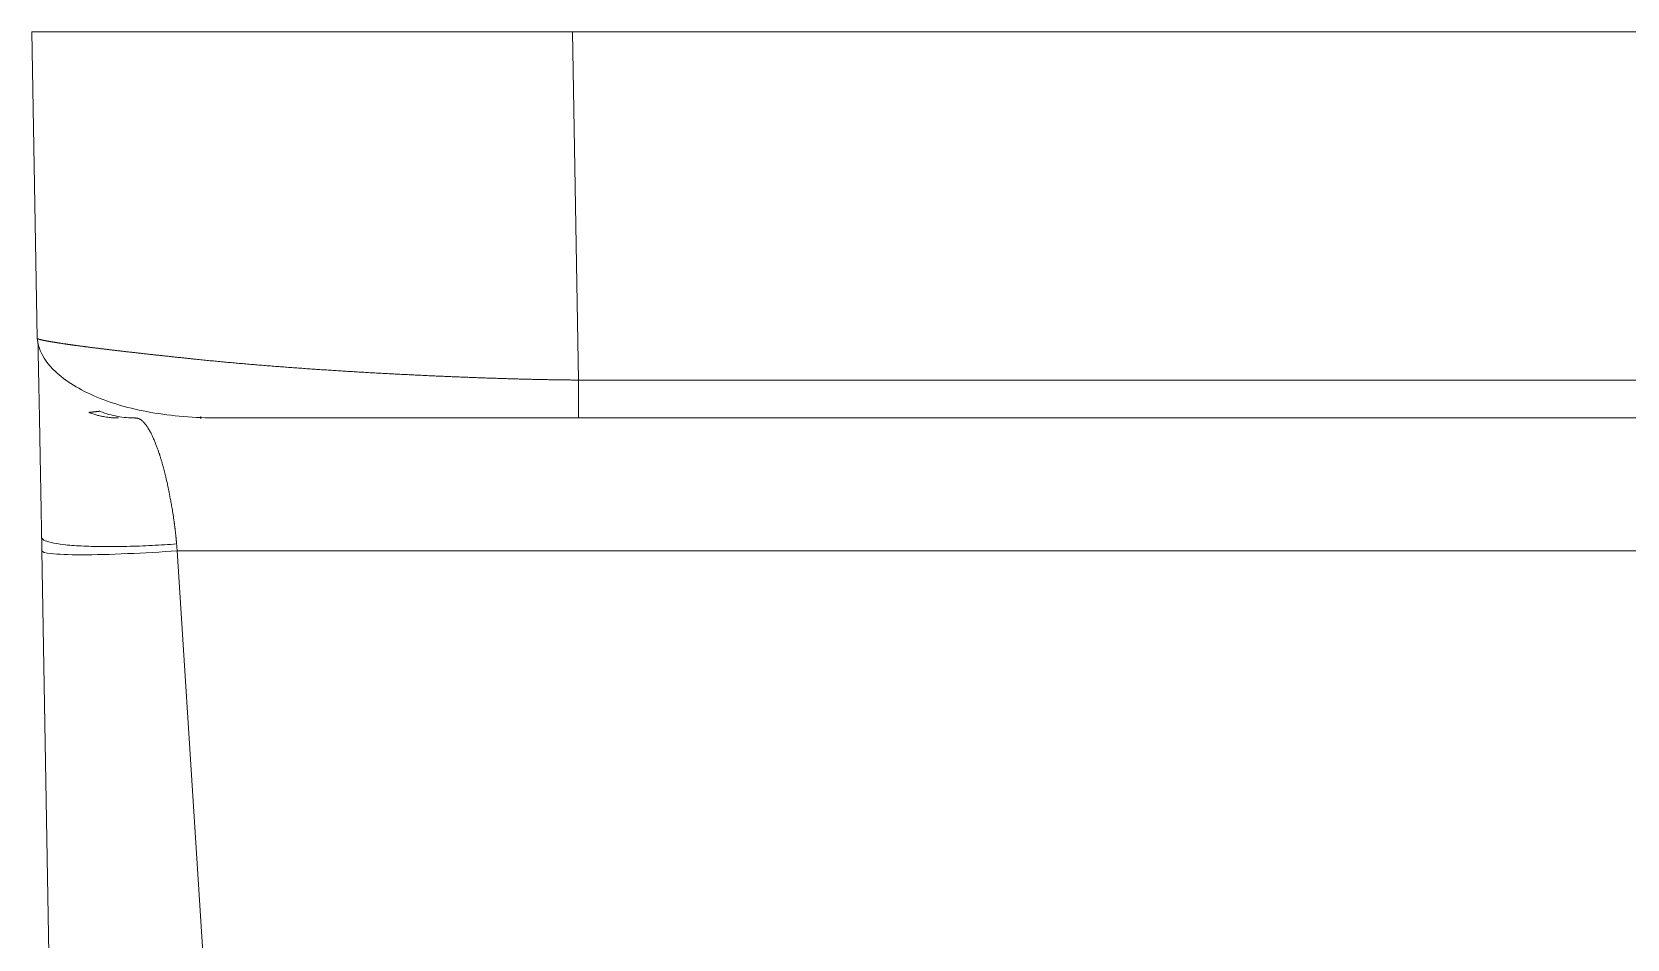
# Model space of a CAD drawing. Header units: millimetres. Extents: x 2433 to 4809, y -10272 to -6912.
# Drawn here: x 2936.71 to 2978.02, y -7202.64 to -7179.14 of the extents above; entities that cross this region are included whole.
import ezdxf

# ---------------------------------------------------------------- set-up
doc = ezdxf.new("R2010")
doc.units = ezdxf.units.MM

msp = doc.modelspace()

# ---------------------------------------------------------------- linework, layer by layer
at = {"linetype": 'Continuous', "lineweight": 18, "extrusion": (-1.22465e-16, -1, 0)}
for p, q in [((2950.71, -7179.142), (2936.713, -7179.142)), ((2936.85, -7187.079), (2936.713, -7179.142)), ((3168.006, -7179.142), (2950.71, -7179.142)), ((2941.083, -7189.104), (2941.084, -7189.164)), ((2941.354, -7189.143), (2941.354, -7189.126)), ((3185.573, -7189.142), (2950.867, -7189.142)), ((2936.971, -7192.581), (2938.991, -7308.434))]:
    msp.add_line(p, q, dxfattribs=at)
at = {"linetype": 'Continuous', "lineweight": 13, "extrusion": (-1.22465e-16, -1, 0)}
for p, q in [((2950.867, -7188.16), (2950.71, -7179.142)), ((3185.535, -7188.16), (2950.867, -7188.16)), ((2940.475, -7192.581), (2947.992, -7309.664)), ((3185.721, -7192.581), (2940.475, -7192.581))]:
    msp.add_line(p, q, dxfattribs=at)
at = {"linetype": 'Continuous', "lineweight": 18}
for points, degree, knots in [([(2936.85, -7187.079), (2936.881, -7187.369), (2937.149, -7187.898), (2938.231, -7188.603), (2939.723, -7189.041), (2940.916, -7189.138), (2941.558, -7189.142)], 3, [0, 0, 0, 0, 0.25676, 0.51098, 0.759841, 1, 1, 1, 1]), ([(2936.85, -7187.079), (2936.85, -7187.079), (2936.85, -7187.08), (2936.85, -7187.081), (2936.851, -7187.082), (2936.852, -7187.083), (2936.853, -7187.084), (2936.854, -7187.085), (2936.856, -7187.086), (2936.858, -7187.087), (2936.86, -7187.089), (2936.862, -7187.09), (2936.865, -7187.091), (2936.868, -7187.092), (2936.871, -7187.094), (2936.875, -7187.095), (2936.879, -7187.097), (2936.883, -7187.098), (2936.887, -7187.099), (2936.892, -7187.101), (2936.897, -7187.103), (2936.902, -7187.104), (2936.908, -7187.106), (2936.914, -7187.107), (2936.92, -7187.109), (2936.926, -7187.111), (2936.933, -7187.112), (2936.94, -7187.114), (2936.947, -7187.116), (2936.955, -7187.118), (2936.963, -7187.12), (2936.971, -7187.122), (2936.98, -7187.123), (2936.988, -7187.125), (2936.998, -7187.127), (2937.007, -7187.129), (2937.017, -7187.131), (2937.027, -7187.134), (2937.037, -7187.136), (2937.048, -7187.138), (2937.059, -7187.14), (2937.07, -7187.142), (2937.082, -7187.144), (2937.094, -7187.147), (2937.106, -7187.149), (2937.118, -7187.151), (2937.131, -7187.154), (2937.144, -7187.156), (2937.158, -7187.158), (2937.172, -7187.161), (2937.186, -7187.163), (2937.2, -7187.166), (2937.215, -7187.168), (2937.23, -7187.171), (2937.246, -7187.173), (2937.261, -7187.176), (2937.277, -7187.179), (2937.294, -7187.181), (2937.311, -7187.184), (2937.328, -7187.187), (2937.345, -7187.19), (2937.363, -7187.192), (2937.381, -7187.195), (2937.399, -7187.198), (2937.418, -7187.201), (2937.437, -7187.204), (2937.456, -7187.207), (2937.476, -7187.21), (2937.496, -7187.213), (2937.516, -7187.216), (2937.537, -7187.219), (2937.558, -7187.222), (2937.579, -7187.225), (2937.601, -7187.228), (2937.623, -7187.232), (2937.646, -7187.235), (2937.668, -7187.238), (2937.692, -7187.241), (2937.715, -7187.245), (2937.739, -7187.248), (2937.763, -7187.251), (2937.787, -7187.255), (2937.812, -7187.258), (2937.837, -7187.262), (2937.863, -7187.265), (2937.889, -7187.269), (2937.915, -7187.272), (2937.942, -7187.276), (2937.969, -7187.279), (2937.996, -7187.283), (2938.023, -7187.286), (2938.051, -7187.29), (2938.08, -7187.294), (2938.108, -7187.298), (2938.137, -7187.301), (2938.167, -7187.305), (2938.197, -7187.309), (2938.227, -7187.313), (2938.257, -7187.317), (2938.288, -7187.321), (2938.319, -7187.325), (2938.351, -7187.328), (2938.383, -7187.332), (2938.415, -7187.336), (2938.447, -7187.34), (2938.48, -7187.345), (2938.514, -7187.349), (2938.547, -7187.353), (2938.581, -7187.357), (2938.616, -7187.361), (2938.651, -7187.365), (2938.686, -7187.37), (2938.721, -7187.374), (2938.757, -7187.378), (2938.793, -7187.382), (2938.83, -7187.387), (2938.867, -7187.391), (2938.904, -7187.396), (2938.942, -7187.4), (2938.98, -7187.404), (2939.018, -7187.409), (2939.057, -7187.413), (2939.096, -7187.418), (2939.136, -7187.422), (2939.176, -7187.427), (2939.216, -7187.432), (2939.256, -7187.436), (2939.297, -7187.441), (2939.339, -7187.446), (2939.38, -7187.45), (2939.422, -7187.455), (2939.465, -7187.46), (2939.508, -7187.465), (2939.551, -7187.47), (2939.594, -7187.474), (2939.638, -7187.479), (2939.682, -7187.484), (2939.727, -7187.489), (2939.772, -7187.494), (2939.817, -7187.499), (2939.863, -7187.504), (2939.909, -7187.509), (2939.955, -7187.514), (2940.002, -7187.519), (2940.049, -7187.524), (2940.097, -7187.529), (2940.145, -7187.535), (2940.193, -7187.54), (2940.242, -7187.545), (2940.291, -7187.55), (2940.34, -7187.556), (2940.39, -7187.561), (2940.44, -7187.566), (2940.49, -7187.572), (2940.541, -7187.577), (2940.592, -7187.582), (2940.644, -7187.588), (2940.696, -7187.593), (2940.748, -7187.599), (2940.801, -7187.604), (2940.854, -7187.61), (2940.907, -7187.615), (2940.996, -7187.625), (2941.123, -7187.637), (2941.287, -7187.654), (2941.453, -7187.67), (2941.619, -7187.686), (2941.787, -7187.701), (2941.955, -7187.716), (2942.124, -7187.731), (2942.293, -7187.746), (2942.463, -7187.76), (2942.633, -7187.774), (2942.804, -7187.788), (2942.975, -7187.802), (2943.146, -7187.815), (2943.317, -7187.828), (2943.488, -7187.84), (2943.659, -7187.853), (2943.829, -7187.865), (2944, -7187.876), (2944.17, -7187.888), (2944.34, -7187.899), (2944.509, -7187.91), (2944.678, -7187.921), (2944.846, -7187.931), (2945.013, -7187.942), (2945.18, -7187.952), (2945.346, -7187.961), (2945.511, -7187.971), (2945.675, -7187.98), (2945.838, -7187.989), (2946.001, -7187.998), (2946.162, -7188.006), (2946.322, -7188.014), (2946.481, -7188.022), (2946.638, -7188.03), (2946.795, -7188.037), (2946.95, -7188.045), (2947.104, -7188.052), (2947.256, -7188.058), (2947.408, -7188.065), (2947.557, -7188.071), (2947.706, -7188.077), (2947.852, -7188.083), (2947.997, -7188.089), (2948.141, -7188.094), (2948.283, -7188.1), (2948.424, -7188.105), (2948.563, -7188.109), (2948.7, -7188.114), (2948.835, -7188.118), (2948.969, -7188.122), (2949.101, -7188.126), (2949.232, -7188.13), (2949.36, -7188.133), (2949.487, -7188.137), (2949.612, -7188.14), (2949.735, -7188.143), (2949.857, -7188.145), (2949.976, -7188.148), (2950.094, -7188.15), (2950.21, -7188.152), (2950.324, -7188.154), (2950.436, -7188.155), (2950.547, -7188.157), (2950.655, -7188.158), (2950.761, -7188.159), (2950.832, -7188.16), (2950.867, -7188.16)], 3, [0, 0, 0, 0, 0.002768, 0.005541, 0.008317, 0.011098, 0.013883, 0.016673, 0.019466, 0.022264, 0.025066, 0.027873, 0.030683, 0.033498, 0.036317, 0.03914, 0.041968, 0.044799, 0.047635, 0.050476, 0.05332, 0.056169, 0.059022, 0.061879, 0.064741, 0.067606, 0.070476, 0.073351, 0.076229, 0.079112, 0.081999, 0.08489, 0.087786, 0.090686, 0.09359, 0.096498, 0.09941, 0.102327, 0.105248, 0.108174, 0.111103, 0.114037, 0.116975, 0.119918, 0.122864, 0.125815, 0.128771, 0.13173, 0.134694, 0.137662, 0.140634, 0.143611, 0.146591, 0.149577, 0.152566, 0.15556, 0.158557, 0.16156, 0.164566, 0.167577, 0.170592, 0.173611, 0.176635, 0.179663, 0.182695, 0.185731, 0.188772, 0.191817, 0.194866, 0.19792, 0.200978, 0.20404, 0.207106, 0.210177, 0.213252, 0.216331, 0.219415, 0.222503, 0.225595, 0.228691, 0.231792, 0.234897, 0.238006, 0.24112, 0.244238, 0.24736, 0.250487, 0.253617, 0.256753, 0.259892, 0.263036, 0.266184, 0.269336, 0.272493, 0.275653, 0.278819, 0.281988, 0.285162, 0.28834, 0.291523, 0.294709, 0.2979, 0.301096, 0.304295, 0.307499, 0.310707, 0.31392, 0.317137, 0.320358, 0.323584, 0.326813, 0.330048, 0.333286, 0.336529, 0.339776, 0.343027, 0.346283, 0.349543, 0.352807, 0.356076, 0.359349, 0.362626, 0.365908, 0.369193, 0.372484, 0.375778, 0.379077, 0.38238, 0.385688, 0.389, 0.392316, 0.395636, 0.398961, 0.40229, 0.405624, 0.408961, 0.412303, 0.41565, 0.419001, 0.422356, 0.425715, 0.429079, 0.432447, 0.435819, 0.439196, 0.442577, 0.445962, 0.449352, 0.452746, 0.456145, 0.459547, 0.462954, 0.466366, 0.469781, 0.473202, 0.476626, 0.480055, 0.483488, 0.486925, 0.490367, 0.493813, 0.497263, 0.500718, 0.511108, 0.52141, 0.531626, 0.541754, 0.551796, 0.561751, 0.571619, 0.581399, 0.591093, 0.6007, 0.61022, 0.619653, 0.628999, 0.638259, 0.647431, 0.656516, 0.665515, 0.674426, 0.68325, 0.691988, 0.700639, 0.709202, 0.717679, 0.726069, 0.734372, 0.742588, 0.750717, 0.75876, 0.766715, 0.774583, 0.782365, 0.790059, 0.797667, 0.805188, 0.812622, 0.819969, 0.827229, 0.834402, 0.841489, 0.848488, 0.855401, 0.862227, 0.868966, 0.875618, 0.882183, 0.888661, 0.895053, 0.901358, 0.907576, 0.913707, 0.919751, 0.925708, 0.931579, 0.937363, 0.943059, 0.94867, 0.954193, 0.95963, 0.96498, 0.970243, 0.975419, 0.980509, 0.985512, 0.990428, 0.995257, 1, 1, 1, 1]), ([(2936.868, -7187.154), (2936.868, -7187.154), (2936.869, -7187.169), (2936.869, -7187.187), (2936.87, -7187.209)], 3, [0, 0, 0, 0, 0.000116, 1, 1, 1, 1]), ([(2936.965, -7192.229), (2936.956, -7191.724), (2936.945, -7191.129), (2936.934, -7190.507), (2936.923, -7189.929), (2936.913, -7189.344), (2936.903, -7188.834), (2936.893, -7188.326), (2936.876, -7187.526), (2936.87, -7187.215), (2936.869, -7187.204)], 2, [0, 0, 0, 0.198447, 0.198447, 0.396894, 0.396894, 0.595342, 0.595342, 0.793789, 0.992236, 1, 1, 1]), ([(2950.867, -7188.16), (2950.867, -7188.225), (2950.867, -7188.289), (2950.867, -7188.416), (2950.867, -7188.478), (2950.867, -7188.597), (2950.867, -7188.654), (2950.867, -7188.76), (2950.867, -7188.81), (2950.867, -7188.901), (2950.867, -7188.942), (2950.867, -7189.013), (2950.867, -7189.043), (2950.867, -7189.092), (2950.867, -7189.111), (2950.867, -7189.136), (2950.867, -7189.142), (2950.867, -7189.142)], 3, [0, 0, 0, 0, 0.125, 0.125, 0.25, 0.25, 0.375, 0.375, 0.5, 0.5, 0.625, 0.625, 0.75, 0.75, 0.875, 0.875, 1, 1, 1, 1]), ([(2938.953, -7189.142), (2938.947, -7189.142), (2938.932, -7189.142), (2938.905, -7189.142), (2938.869, -7189.141), (2938.825, -7189.139), (2938.772, -7189.135), (2938.71, -7189.129), (2938.639, -7189.119), (2938.559, -7189.106), (2938.47, -7189.087), (2938.371, -7189.061), (2938.276, -7189.031), (2938.215, -7189.009), (2938.188, -7188.998)], 3, [0, 0, 0, 0, 0.023625, 0.058005, 0.103302, 0.15972, 0.227507, 0.306946, 0.398355, 0.502088, 0.618516, 0.747962, 0.890728, 1, 1, 1, 1]), ([(2939.381, -7189.142), (2939.236, -7189.142), (2938.938, -7189.117), (2938.631, -7189.031), (2938.483, -7188.974)], 3, [0, 0, 0, 0, 0.509189, 1, 1, 1, 1]), ([(2950.867, -7189.142), (2950.698, -7189.142), (2950.253, -7189.142), (2949.969, -7189.142), (2949.644, -7189.142), (2949.041, -7189.142), (2948.439, -7189.142), (2947.22, -7189.142), (2946.11, -7189.142), (2944.954, -7189.142), (2943.959, -7189.142), (2942.921, -7189.142), (2942.097, -7189.142), (2941.812, -7189.142), (2941.552, -7189.142)], 2, [0, 0, 0, 0.057551, 0.057551, 0.115101, 0.115101, 0.230203, 0.230203, 0.460405, 0.460405, 0.690608, 0.690608, 0.92081, 0.92081, 1, 1, 1]), ([(2940.459, -7192.405), (2940.254, -7192.42), (2939.828, -7192.446), (2939.171, -7192.471), (2938.537, -7192.476), (2937.971, -7192.461), (2937.513, -7192.425), (2937.187, -7192.37), (2937.002, -7192.304), (2936.965, -7192.254), (2936.965, -7192.229)], 3, [0, 0, 0, 0, 0.124945, 0.250048, 0.375152, 0.500255, 0.625358, 0.750462, 0.875565, 1, 1, 1, 1])]:
    msp.add_open_spline(points, degree=degree, knots=knots, dxfattribs=at)
for points, degree in [([(2938.186, -7188.998), (2938.313, -7188.985), (2938.469, -7188.968)], 2), ([(2936.971, -7192.581), (2936.969, -7192.463), (2936.967, -7192.345), (2936.965, -7192.229)], 3)]:
    msp.add_open_spline(points, degree=degree, dxfattribs=at)
at = {"linetype": 'Continuous', "lineweight": 13}
for points, knots in [([(2940.459, -7192.405), (2940.459, -7192.395), (2940.457, -7192.376), (2940.454, -7192.348), (2940.452, -7192.32), (2940.449, -7192.292), (2940.447, -7192.265), (2940.444, -7192.238), (2940.441, -7192.212), (2940.439, -7192.185), (2940.436, -7192.159), (2940.433, -7192.133), (2940.43, -7192.107), (2940.427, -7192.082), (2940.424, -7192.056), (2940.421, -7192.031), (2940.418, -7192.005), (2940.415, -7191.98), (2940.411, -7191.954), (2940.408, -7191.929), (2940.405, -7191.903), (2940.401, -7191.878), (2940.398, -7191.853), (2940.387, -7191.775), (2940.37, -7191.652), (2940.344, -7191.492), (2940.32, -7191.351), (2940.292, -7191.197), (2940.261, -7191.038), (2940.229, -7190.884), (2940.203, -7190.769), (2940.186, -7190.692), (2940.171, -7190.63), (2940.156, -7190.57), (2940.139, -7190.501), (2940.121, -7190.434), (2940.105, -7190.379), (2940.093, -7190.336), (2940.083, -7190.302), (2940.073, -7190.268), (2940.063, -7190.233), (2940.052, -7190.197), (2940.04, -7190.16), (2940.032, -7190.131), (2940.024, -7190.108), (2940.017, -7190.086), (2940.007, -7190.056), (2939.99, -7190.005), (2939.971, -7189.95), (2939.945, -7189.879), (2939.915, -7189.8), (2939.876, -7189.707), (2939.836, -7189.618), (2939.806, -7189.556), (2939.784, -7189.513), (2939.77, -7189.488), (2939.756, -7189.464), (2939.742, -7189.44), (2939.73, -7189.421), (2939.718, -7189.402), (2939.703, -7189.377), (2939.681, -7189.344), (2939.658, -7189.313), (2939.634, -7189.283), (2939.611, -7189.254), (2939.584, -7189.227), (2939.556, -7189.203), (2939.529, -7189.184), (2939.503, -7189.169), (2939.478, -7189.159), (2939.455, -7189.151), (2939.434, -7189.147), (2939.415, -7189.144), (2939.397, -7189.143), (2939.386, -7189.142), (2939.381, -7189.142)], [0, 0, 0, 0, 0.005419, 0.010754, 0.016009, 0.021188, 0.026301, 0.031354, 0.036355, 0.041312, 0.046233, 0.051126, 0.055998, 0.060857, 0.06571, 0.070566, 0.075426, 0.080291, 0.085159, 0.090029, 0.094901, 0.099774, 0.104647, 0.109519, 0.144613, 0.176286, 0.204609, 0.229669, 0.27089, 0.30433, 0.329875, 0.347327, 0.356516, 0.372882, 0.38924, 0.405533, 0.421689, 0.429935, 0.438462, 0.447269, 0.456384, 0.465848, 0.47571, 0.48603, 0.489397, 0.495322, 0.503854, 0.515037, 0.538931, 0.551828, 0.580534, 0.613997, 0.645636, 0.677323, 0.688272, 0.699221, 0.710167, 0.721117, 0.732082, 0.737396, 0.750118, 0.770375, 0.790942, 0.806637, 0.829092, 0.851439, 0.873541, 0.896291, 0.916692, 0.934754, 0.95093, 0.965416, 0.978337, 0.989827, 1, 1, 1, 1]), ([(2940.475, -7192.581), (2940.474, -7192.573), (2940.473, -7192.554), (2940.469, -7192.517), (2940.465, -7192.466), (2940.461, -7192.427), (2940.459, -7192.405)], [0, 0, 0, 0, 0.134053, 0.336554, 0.626787, 1, 1, 1, 1]), ([(2940.475, -7192.581), (2940.063, -7192.611), (2939.171, -7192.664), (2937.922, -7192.696), (2937.119, -7192.664), (2936.971, -7192.61), (2936.971, -7192.581)], [0, 0, 0, 0, 0.249999, 0.500001, 0.750003, 1, 1, 1, 1])]:
    msp.add_open_spline(points, degree=3, knots=knots, dxfattribs=at)

doc.saveas('drawing.dxf')
